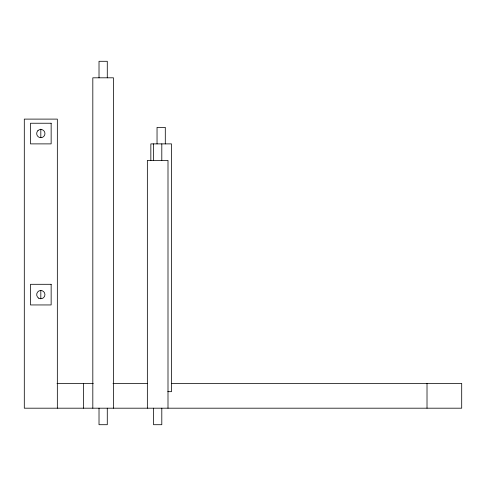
<?xml version="1.0" encoding="UTF-8"?>
<svg xmlns="http://www.w3.org/2000/svg" width="486" height="486" viewBox="0 0 486 486"><rect width="100%" height="100%" fill="white"/><g stroke="black" fill="none" stroke-linecap="round" stroke-linejoin="round"><path stroke-width="0.73" d="M57.02 383.411L93.276 383.411M112.995 383.411L147.124 383.411M171.4 383.411L461.7 383.411L461.7 408.191L24.3 408.191L24.3 119.106L57.336 119.106L57.336 408.191M167.804 391.673L171.491 391.673L171.491 143.886L150.842 143.886L150.842 160.556M427.012 383.411L427.012 408.191M167.998 408.191L167.998 160.404L147.349 160.404L147.349 408.191M165.295 143.886L165.295 127.368L157.039 127.368L157.039 143.886M161.802 143.886L161.802 160.404M161.802 408.191L161.802 424.709L153.546 424.709L153.546 408.191M153.546 143.886L153.546 160.404M113.469 408.191L113.469 77.809L92.82 77.809L92.82 408.191M107.278 77.809L107.278 61.291L99.016 61.291L99.016 77.809M107.278 408.191L107.278 424.709L99.016 424.709L99.016 408.191M83.416 383.411L83.416 408.191M40.818 129.161L40.818 137.69M40.818 290.494L40.818 298.75M37.92 130.661L37.27 131.512A4.101 4.101 0 0 0 37.27 135.612L37.92 136.463A4.101 4.101 0 0 0 43.716 136.463L44.372 135.612A4.101 4.101 0 0 0 44.372 131.512L43.716 130.661A4.101 4.101 0 0 0 37.92 130.661M51.145 123.237L30.497 123.237L30.497 143.886L51.145 143.886L51.145 123.237M51.145 284.298L30.497 284.298L30.497 304.947L51.145 304.947L51.145 284.298M38.752 298.197A4.131 4.131 0 0 0 44.949 294.619A4.131 4.131 0 0 0 38.752 291.047A4.131 4.131 0 0 0 38.752 298.197"/></g></svg>
